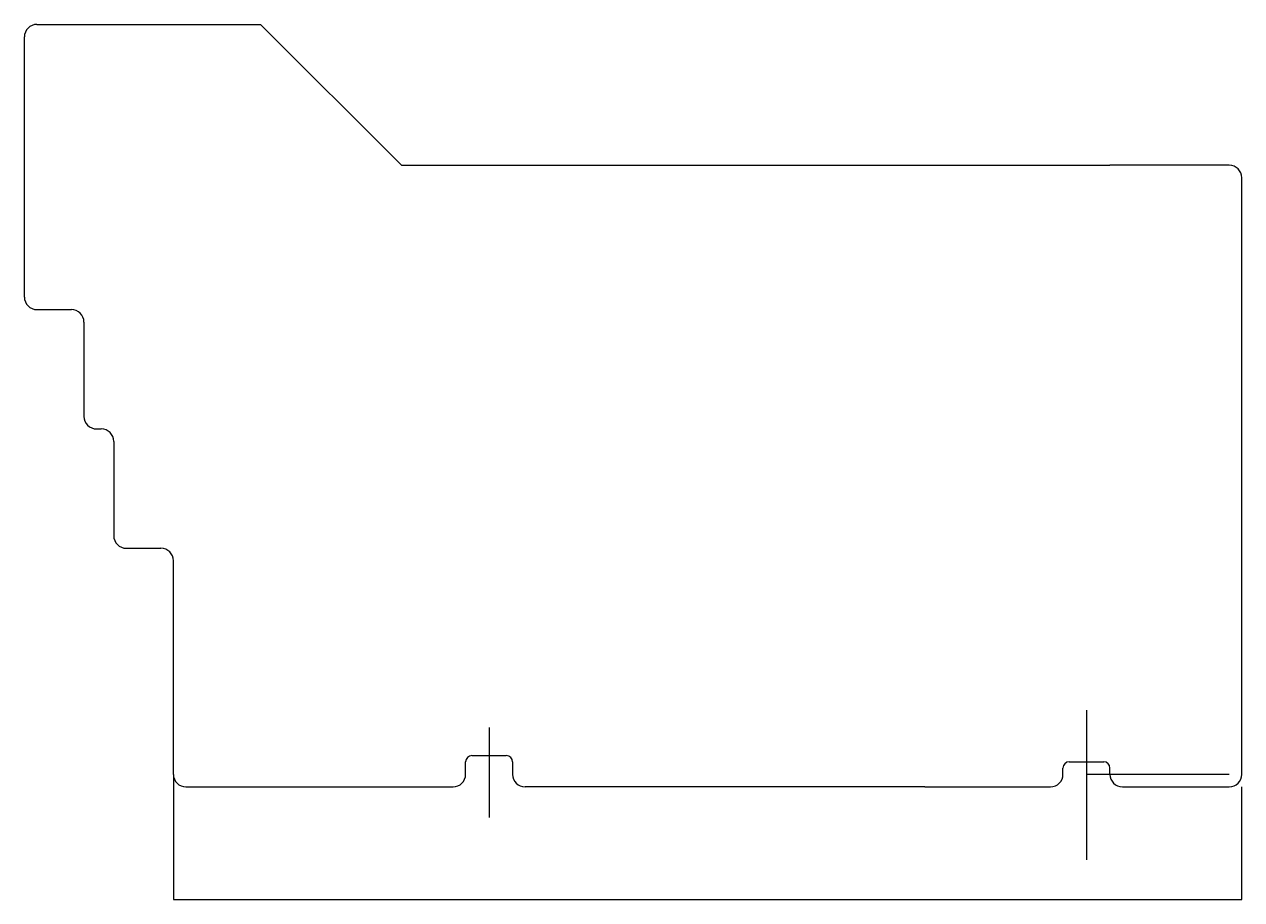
# Model space of a CAD drawing. Header units: millimetres. Extents: x -26 to 169, y -19 to 120.
import ezdxf

# ---------------------------------------------------------------- set-up
doc = ezdxf.new("R2010")
doc.units = ezdxf.units.MM
doc.layers.get('0').update_dxf_attribs({"linetype": 'CONTINUOUS'})

msp = doc.modelspace()

# ---------------------------------------------------------------- linework, layer by layer
for p, q in [((-23.81, 120.42), (11.94, 120.42)), ((11.94, 120.42), (34.44, 97.92)), ((-25.81, 76.87), (-25.81, 118.42)), ((34.44, 97.92), (147.64, 97.92)), ((166.69, 97.92), (147.64, 97.92)), ((168.69, 0.67), (168.69, 95.92)), ((-23.81, 74.87), (-18.29, 74.87)), ((-16.29, 72.87), (-16.29, 57.82)), ((-14.29, 55.82), (-13.53, 55.82)), ((-11.53, 53.82), (-11.53, 38.77)), ((-9.53, 36.77), (-4, 36.77)), ((-2, 0.67), (-2, 34.77)), ((143.89, 10.9), (143.89, -13)), ((48.44, 8.15), (48.44, -6.24)), ((44.69, 0.67), (44.69, 2.67)), ((45.69, 3.67), (51.19, 3.67)), ((52.19, 2.67), (52.19, 0.67)), ((141.14, 2.67), (146.64, 2.67)), ((-2, 0.67), (-2, -19.33)), ((140.14, 0.67), (140.14, 1.67)), ((166.69, 0.67), (143.89, 0.67)), ((147.64, 0.67), (147.64, 1.67)), ((0, -1.33), (42.69, -1.33)), ((118.07, -1.33), (54.19, -1.33)), ((118.07, -1.33), (138.14, -1.33)), ((149.63, -1.33), (166.69, -1.33)), ((168.69, -19.33), (168.69, -1.33)), ((-2, -19.33), (168.69, -19.33))]:
    msp.add_line(p, q)
for centre, radius, start, end in [((-23.81, 118.42), 2, 90, 180), ((166.69, 95.92), 2, 0, 90), ((-23.81, 76.87), 2, 180, 269.9994), ((-18.29, 72.87), 2, -0.0006, 89.9994), ((-14.29, 57.82), 2, 179.9994, 270), ((-13.53, 53.82), 2, 0, 90), ((-9.53, 38.77), 2, 180, 270), ((-4, 34.77), 2, 0, 90), ((45.69, 2.67), 1, 90, 180), ((51.19, 2.67), 1, 0, 90), ((141.14, 1.67), 1, 90, 180), ((146.64, 1.67), 1, 0, 90), ((0, 0.67), 2, 180, 270), ((42.69, 0.67), 2, -90, 0), ((54.19, 0.67), 2, 180, 270), ((138.14, 0.67), 2, 270, 360), ((149.64, 0.67), 2, 179.9998, 270), ((166.69, 0.67), 2, -90, 0)]:
    msp.add_arc(centre, radius, start, end)

doc.saveas('drawing.dxf')
